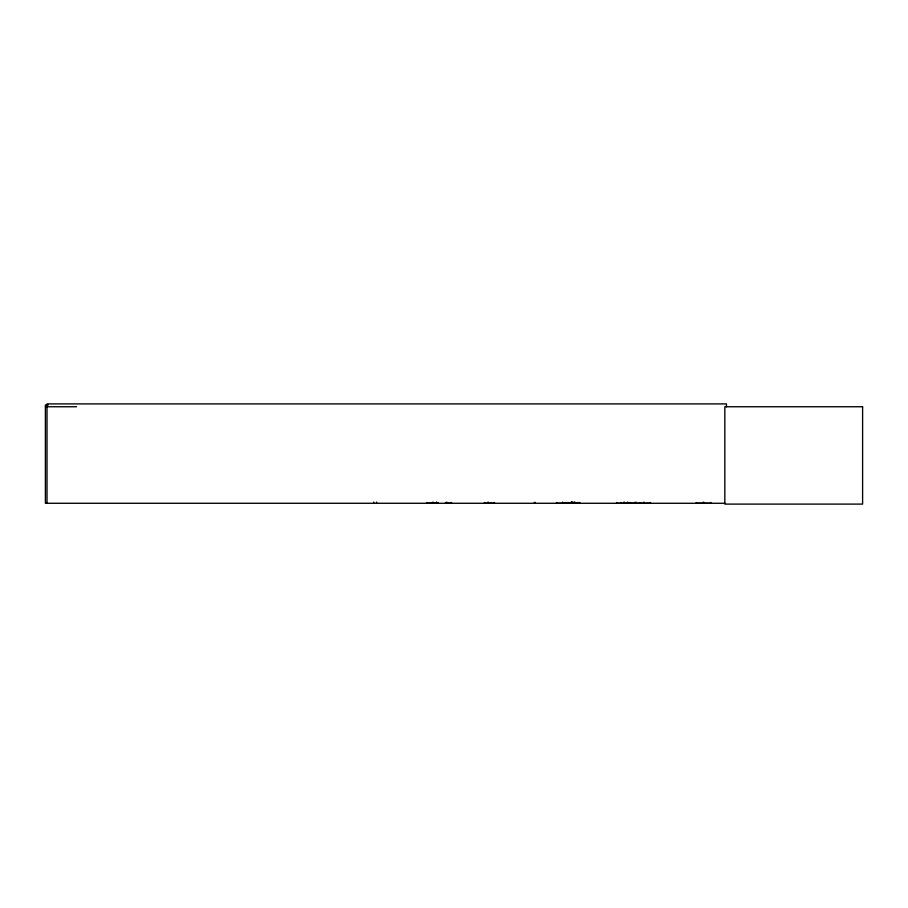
<?xml version="1.0" encoding="UTF-8"?>
<svg xmlns="http://www.w3.org/2000/svg" width="908" height="908" viewBox="0 0 908 908"><rect width="100%" height="100%" fill="white"/><g stroke="black" fill="none" stroke-linecap="round" stroke-linejoin="round"><path stroke-width="1.36" d="M565.185 503.248L565.196 502.476M616.441 503.282L650.786 503.202M436.555 503.157L436.498 502.272M556.093 503.282L579.803 503.248L579.803 502.476M437.713 503.282L437.713 502.476L437.52 503.18M639.754 503.18L639.834 502.544L639.902 503.282M426.283 503.18L437.611 503.077M556.559 503.18L556.638 502.544M48.237 404.923L45.4 404.923L45.4 503.282L725.015 503.282M45.4 406.75L76.544 406.75M445.578 503.282L445.578 502.476L445.669 503.077L451.934 503.248M451.378 503.18L451.287 502.544M567.852 503.157L567.829 502.544L567.75 503.282M494.758 503.18L484.543 503.18M494.361 503.18L494.281 502.544M624.307 503.18L624.375 502.272M650.366 503.18L650.298 502.544M573.515 503.18L573.368 502.476M726.434 406.75L726.434 403.901L47 403.901L47 503.282M710.873 502.476L710.873 503.282L696.266 503.18L696.266 502.476M703.825 502.272L703.825 503.282M703.314 502.272L703.314 503.282M650.23 502.476L650.23 503.282M644.09 502.272L644.09 503.282M643.738 502.272L643.738 503.282M636.065 502.272L636.065 503.282M635.702 502.272L635.702 503.282M635.089 502.476L635.089 503.282M634.034 502.476L634.034 503.282M630.572 502.476L630.572 503.282M629.573 502.476L629.573 503.282M627.927 502.272L627.882 503.282M627.576 502.272L627.405 503.282M623.887 502.272L623.887 503.282L623.773 502.476M621.197 502.476L621.197 503.282M616.691 502.476L616.691 503.282M578.748 502.476L578.748 503.282M577.306 502.476L577.306 503.282M574.957 502.272L574.957 503.282M574.594 502.272L574.594 503.282M574.14 502.067L574.14 503.282M572.744 502.272L572.755 503.282M572.585 502.272L572.585 503.282M572.233 502.272L572.256 503.282M571.472 502.272L571.472 503.282M571.302 502.067L571.302 503.282M571.132 502.272L571.132 503.282M568.487 502.476L568.487 503.282M566.274 502.476L566.274 503.282M562.881 502.272L562.881 503.282M562.551 502.272L562.551 503.282M556.706 502.476L556.706 503.282M535.107 502.272L535.118 503.282M534.324 502.476L534.279 503.282M494.202 502.476L494.202 503.282M488.266 502.272L488.266 503.282M487.925 502.272L487.925 503.282M484.384 502.476L484.384 503.282M451.185 502.476L451.185 503.282M446.986 502.272L446.986 503.282M446.793 502.272L446.793 503.282M436.657 502.476L436.657 503.282M436.305 502.272L436.305 503.282M433.116 502.272L433.116 503.282M432.776 502.272L432.776 503.282M432.094 502.476L432.094 503.282M426.839 502.476L426.839 503.282M376.593 502.067L376.593 503.282M373.756 502.067L373.756 503.282M862.6 406.75L724.834 406.75L724.834 504.099L862.6 504.099L862.6 406.75"/></g></svg>
